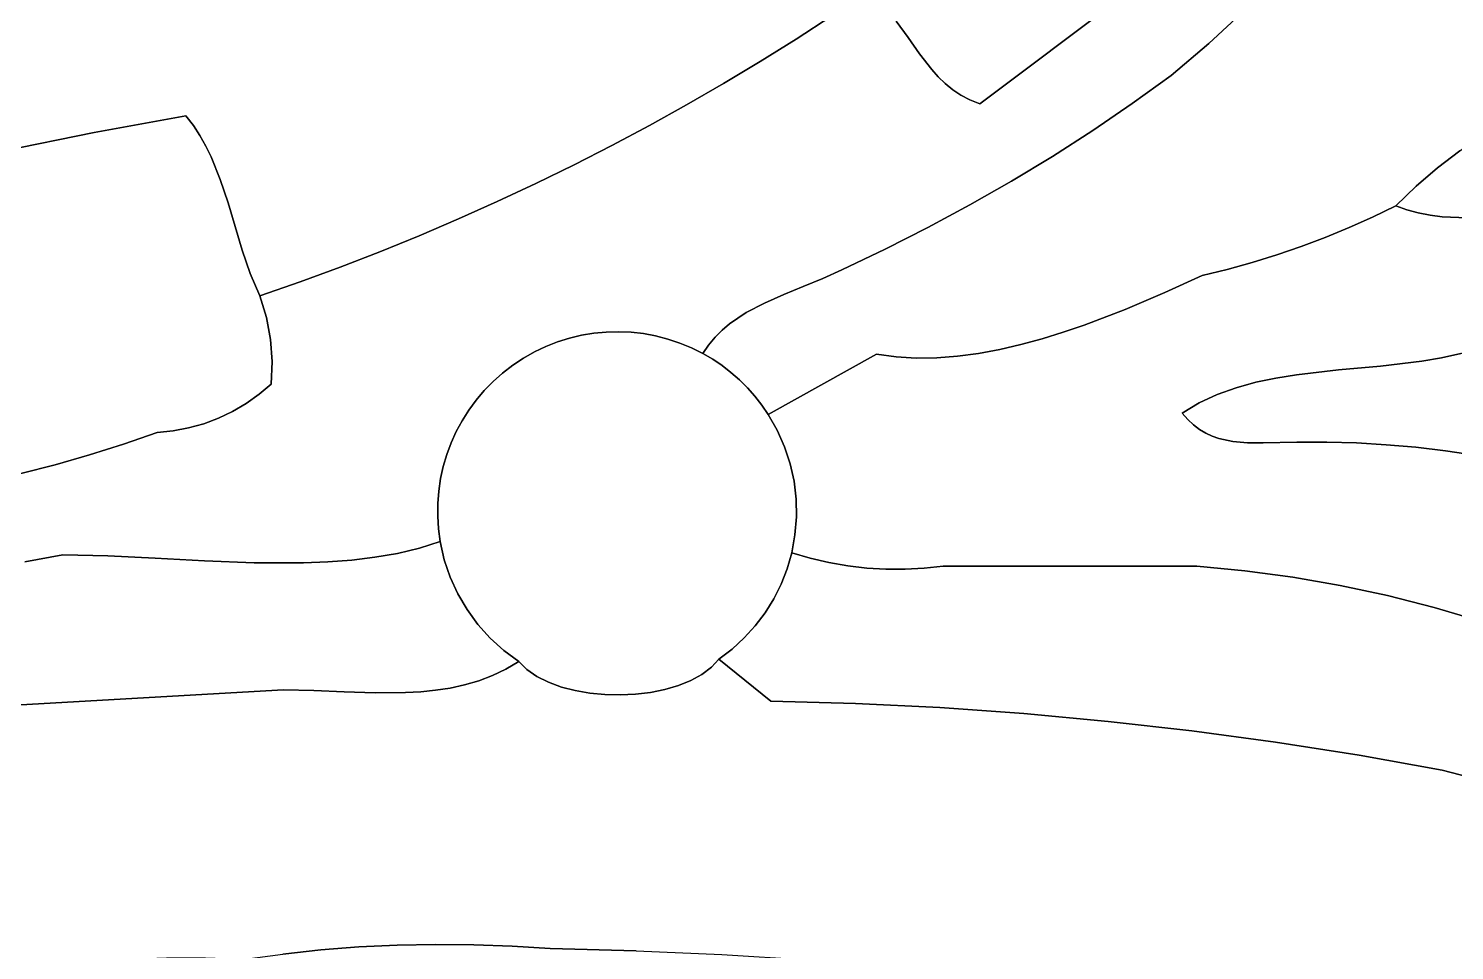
# Model space of a CAD drawing. Header units: inches. Extents: x 37.2 to 70.6, y 17.4 to 61.6.
# Drawn here: x 56.049 to 60.165, y 32.842 to 35.502 of the extents above; entities that cross this region are included whole.
import ezdxf

# ---------------------------------------------------------------- set-up
doc = ezdxf.new("R2010")
doc.units = ezdxf.units.IN
doc.layers.add('SURFACES_FOR_SKETCHUP', color=7, linetype='Continuous')

msp = doc.modelspace()

# ---------------------------------------------------------------- linework, layer by layer
at = {"layer": 'SURFACES_FOR_SKETCHUP'}
for points, invisible_edges in [([(56.589, 36.6461), (56.5031, 35.25), (56.7776, 36.7435)], 3), ([(57.5131, 35.0549), (56.7776, 36.7435), (56.5031, 35.25)], 11), ([(57.6234, 35.1089), (56.7776, 36.7435), (57.5131, 35.0549)], 3), ([(58.2428, 36.0552), (56.7776, 36.7435), (57.7327, 35.1648)], 11), ([(57.7327, 35.1648), (56.7776, 36.7435), (57.6234, 35.1089)], 3), ([(56.589, 36.6461), (56.1921, 36.4837), (56.5031, 35.25)], 11), ([(56.1677, 36.4669), (56.5031, 35.25), (56.1921, 36.4837)], 3), ([(56.0876, 36.4308), (56.0592, 36.4239), (56.2379, 35.2024)], 10), ([(56.0876, 36.4308), (56.5031, 35.25), (56.1153, 36.4404)], 3), ([(56.5031, 35.25), (56.0876, 36.4308), (56.2379, 35.2024)], 3), ([(56.1153, 36.4404), (56.5031, 35.25), (56.1421, 36.4524)], 3), ([(56.1421, 36.4524), (56.5031, 35.25), (56.1677, 36.4669)], 3), ([(55.9739, 35.1482), (56.2379, 35.2024), (56.0007, 36.4178)], 10), ([(56.0301, 36.4195), (56.0007, 36.4178), (56.2379, 35.2024)], 10), ([(56.0592, 36.4239), (56.0301, 36.4195), (56.2379, 35.2024)], 10), ([(58.5876, 35.4765), (59.5528, 36.2473), (58.553, 35.5234)], 3), ([(59.5528, 36.2473), (58.5876, 35.4765), (59.5895, 36.1957)], 3), ([(58.7947, 35.2853), (59.5895, 36.1957), (58.5876, 35.4765)], 11), ([(59.5895, 36.1957), (58.7947, 35.2853), (59.6262, 36.1439)], 3), ([(59.7038, 35.9677), (59.6262, 36.1439), (58.7947, 35.2853)], 3), ([(57.7327, 35.1648), (57.8411, 35.2225), (58.2428, 36.0552)], 10), ([(57.8411, 35.2225), (57.9485, 35.282), (58.2428, 36.0552)], 10), ([(57.9485, 35.282), (58.0549, 35.3434), (58.2428, 36.0552)], 10), ([(58.1603, 35.4066), (58.2428, 36.0552), (58.0549, 35.3434)], 3), ([(58.1603, 35.4066), (58.2647, 35.4717), (58.2428, 36.0552)], 10), ([(58.3679, 35.5385), (58.2428, 36.0552), (58.2647, 35.4717)], 3), ([(59.7038, 35.9677), (58.7947, 35.2853), (59.4558, 35.4594)], 10), ([(59.5608, 35.5561), (59.7038, 35.9677), (59.4558, 35.4594)], 3), ([(59.7599, 35.7595), (59.6622, 35.6562), (60.1807, 35.1492)], 10), ([(60.3207, 35.7629), (59.7599, 35.7595), (60.2482, 35.194)], 11), ([(60.1807, 35.1492), (60.2482, 35.194), (59.7599, 35.7595)], 10), ([(59.6622, 35.6562), (59.5608, 35.5561), (60.116, 35.1001)], 10), ([(60.116, 35.1001), (60.1807, 35.1492), (59.6622, 35.6562)], 10), ([(58.2647, 35.4717), (58.5876, 35.4765), (58.3679, 35.5385)], 3), ([(58.553, 35.5234), (58.3679, 35.5385), (58.5876, 35.4765)], 3), ([(59.5608, 35.5561), (59.4558, 35.4594), (59.8608, 34.9277)], 10), ([(59.8608, 34.9277), (59.9288, 34.9579), (59.5608, 35.5561)], 10), ([(59.9288, 34.9579), (60.0544, 35.0471), (59.5608, 35.5561)], 11), ([(60.0544, 35.0471), (60.116, 35.1001), (59.5608, 35.5561)], 10), ([(58.1603, 35.4066), (58.5212, 34.8652), (58.2647, 35.4717)], 3), ([(58.5876, 35.4765), (58.2647, 35.4717), (58.6211, 35.4293)], 3), ([(58.656, 35.3842), (58.2647, 35.4717), (58.5212, 34.8652)], 11), ([(58.6211, 35.4293), (58.2647, 35.4717), (58.656, 35.3842)], 3), ([(58.5876, 35.4765), (58.6211, 35.4293), (58.7947, 35.2853)], 10), ([(59.3473, 35.3662), (59.4558, 35.4594), (58.7947, 35.2853)], 10), ([(59.4558, 35.4594), (59.3473, 35.3662), (59.7222, 34.8733)], 10), ([(59.7919, 34.8995), (59.8608, 34.9277), (59.4558, 35.4594)], 10), ([(59.7222, 34.8733), (59.7919, 34.8995), (59.4558, 35.4594)], 10), ([(58.0549, 35.3434), (58.3962, 34.806), (58.1603, 35.4066)], 3), ([(58.5212, 34.8652), (58.1603, 35.4066), (58.3962, 34.806)], 3), ([(58.6211, 35.4293), (58.656, 35.3842), (58.7947, 35.2853)], 10), ([(58.6747, 35.3632), (58.656, 35.3842), (58.5212, 34.8652)], 10), ([(58.5212, 34.8652), (58.6446, 34.9276), (58.6747, 35.3632)], 10), ([(58.6948, 35.3436), (58.6747, 35.3632), (58.6446, 34.9276)], 10), ([(58.656, 35.3842), (58.6747, 35.3632), (58.7947, 35.2853)], 10), ([(58.6948, 35.3436), (58.7947, 35.2853), (58.6747, 35.3632)], 3), ([(59.2349, 35.2856), (59.3473, 35.3662), (58.7947, 35.2853)], 10), ([(59.3473, 35.3662), (59.2349, 35.2856), (59.5089, 34.8073)], 10), ([(59.6518, 34.8492), (59.7222, 34.8733), (59.3473, 35.3662)], 10), ([(59.5089, 34.8073), (59.5807, 34.8272), (59.3473, 35.3662)], 10), ([(59.5807, 34.8272), (59.6518, 34.8492), (59.3473, 35.3662)], 10), ([(57.9485, 35.282), (58.2853, 34.7577), (58.0549, 35.3434)], 3), ([(58.3417, 34.781), (58.0549, 35.3434), (58.2853, 34.7577)], 3), ([(58.3962, 34.806), (58.0549, 35.3434), (58.3417, 34.781)], 3), ([(58.7166, 35.3257), (58.6948, 35.3436), (58.6446, 34.9276)], 10), ([(58.6446, 34.9276), (58.7662, 34.9931), (58.7166, 35.3257)], 10), ([(58.6948, 35.3436), (58.7166, 35.3257), (58.7947, 35.2853)], 10), ([(58.7402, 35.3099), (58.7166, 35.3257), (58.7662, 34.9931)], 10), ([(58.7402, 35.3099), (58.7947, 35.2853), (58.7166, 35.3257)], 3), ([(57.8411, 35.2225), (58.1733, 34.7101), (57.9485, 35.282)], 3), ([(58.2853, 34.7577), (57.9485, 35.282), (58.2287, 34.7347)], 3), ([(58.2287, 34.7347), (57.9485, 35.282), (58.1733, 34.7101)], 3), ([(58.7662, 35.2963), (58.7402, 35.3099), (58.7662, 34.9931)], 10), ([(58.7402, 35.3099), (58.7662, 35.2963), (58.7947, 35.2853)], 8), ([(58.7947, 35.2853), (58.7662, 35.2963), (58.7662, 34.9931)], 10), ([(58.7662, 34.9931), (58.8862, 35.0616), (58.7947, 35.2853)], 10), ([(59.1206, 35.2079), (59.2349, 35.2856), (58.7947, 35.2853)], 10), ([(58.8862, 35.0616), (59.0043, 35.1333), (58.7947, 35.2853)], 10), ([(59.0043, 35.1333), (59.1206, 35.2079), (58.7947, 35.2853)], 10), ([(59.2349, 35.2856), (59.1206, 35.2079), (59.4366, 34.7896)], 10), ([(59.4366, 34.7896), (59.5089, 34.8073), (59.2349, 35.2856)], 10), ([(56.5031, 35.25), (56.2379, 35.2024), (56.5246, 35.2222)], 2), ([(56.5246, 35.2222), (57.4018, 35.0028), (56.5031, 35.25)], 3), ([(57.5131, 35.0549), (56.5031, 35.25), (57.4018, 35.0028)], 3), ([(56.2379, 35.2024), (55.9739, 35.1482), (56.3232, 34.3027)], 10), ([(56.5437, 35.1931), (56.5246, 35.2222), (56.2379, 35.2024)], 10), ([(56.576, 35.1316), (56.5607, 35.1628), (56.2379, 35.2024)], 10), ([(56.6658, 34.8626), (56.2379, 35.2024), (56.4205, 34.3364)], 11), ([(56.5607, 35.1628), (56.5437, 35.1931), (56.2379, 35.2024)], 10), ([(56.3232, 34.3027), (56.4205, 34.3364), (56.2379, 35.2024)], 10), ([(56.576, 35.1316), (56.2379, 35.2024), (56.6022, 35.0666)], 3), ([(56.6246, 34.9994), (56.2379, 35.2024), (56.6658, 34.8626)], 3), ([(56.6022, 35.0666), (56.2379, 35.2024), (56.6246, 34.9994)], 3), ([(56.5437, 35.1931), (57.2898, 34.9526), (56.5246, 35.2222)], 3), ([(57.4018, 35.0028), (56.5246, 35.2222), (57.2898, 34.9526)], 3), ([(57.7327, 35.1648), (58.0961, 34.6669), (57.8411, 35.2225)], 3), ([(58.1733, 34.7101), (57.8411, 35.2225), (58.1208, 34.6824)], 3), ([(58.1208, 34.6824), (57.8411, 35.2225), (58.0961, 34.6669)], 3), ([(59.1206, 35.2079), (59.0043, 35.1333), (59.3288, 34.7404)], 10), ([(59.3288, 34.7404), (59.4366, 34.7896), (59.1206, 35.2079)], 10), ([(56.5607, 35.1628), (57.2898, 34.9526), (56.5437, 35.1931)], 3), ([(57.2898, 34.9526), (56.5607, 35.1628), (57.1768, 34.9044)], 3), ([(56.576, 35.1316), (57.1768, 34.9044), (56.5607, 35.1628)], 3), ([(57.6234, 35.1089), (57.7879, 34.6259), (57.7327, 35.1648)], 3), ([(57.8236, 34.6218), (57.7327, 35.1648), (57.7879, 34.6259)], 3), ([(57.859, 34.6153), (57.7327, 35.1648), (57.8236, 34.6218)], 3), ([(58.0961, 34.6669), (57.7327, 35.1648), (57.859, 34.6153)], 11), ([(55.9739, 35.1482), (55.5278, 34.5129), (56.126, 34.2436)], 11), ([(56.126, 34.2436), (56.225, 34.2717), (55.9739, 35.1482)], 10), ([(56.225, 34.2717), (56.3232, 34.3027), (55.9739, 35.1482)], 10), ([(57.1768, 34.9044), (56.576, 35.1316), (57.063, 34.858)], 3), ([(56.6022, 35.0666), (57.063, 34.858), (56.576, 35.1316)], 3), ([(59.0043, 35.1333), (58.8862, 35.0616), (59.0961, 34.6464)], 10), ([(59.0961, 34.6464), (59.2147, 34.6918), (59.0043, 35.1333)], 10), ([(59.2147, 34.6918), (59.3288, 34.7404), (59.0043, 35.1333)], 10), ([(60.1807, 35.1492), (60.116, 35.1001), (60.2017, 34.9555)], 10), ([(57.5131, 35.0549), (57.6806, 34.623), (57.6234, 35.1089)], 3), ([(57.7521, 34.6274), (57.6234, 35.1089), (57.7163, 34.6265)], 3), ([(57.7163, 34.6265), (57.6234, 35.1089), (57.6806, 34.623)], 3), ([(57.7879, 34.6259), (57.6234, 35.1089), (57.7521, 34.6274)], 3), ([(60.116, 35.1001), (60.0544, 35.0471), (60.1295, 34.9589)], 10), ([(60.1295, 34.9589), (60.2017, 34.9555), (60.116, 35.1001)], 10), ([(56.6246, 34.9994), (57.063, 34.858), (56.6022, 35.0666)], 3), ([(57.5131, 35.0549), (57.4018, 35.0028), (57.6103, 34.6089)], 10), ([(57.6103, 34.6089), (57.6453, 34.6172), (57.5131, 35.0549)], 10), ([(57.6453, 34.6172), (57.6806, 34.623), (57.5131, 35.0549)], 10), ([(58.8862, 35.0616), (58.7662, 34.9931), (58.9748, 34.607)], 10), ([(59.0357, 34.6258), (58.8862, 35.0616), (58.9748, 34.607)], 3), ([(59.0357, 34.6258), (59.0961, 34.6464), (58.8862, 35.0616)], 10), ([(59.9288, 34.9579), (59.996, 34.9902), (60.0544, 35.0471)], 8), ([(59.996, 34.9902), (60.0275, 34.979), (60.0544, 35.0471)], 2), ([(60.0275, 34.979), (60.0604, 34.9701), (60.0544, 35.0471)], 10), ([(60.0945, 34.9635), (60.1295, 34.9589), (60.0544, 35.0471)], 10), ([(60.0604, 34.9701), (60.0945, 34.9635), (60.0544, 35.0471)], 10), ([(56.9484, 34.8135), (57.063, 34.858), (56.6246, 34.9994)], 10), ([(56.6246, 34.9994), (56.6658, 34.8626), (56.9484, 34.8135)], 10), ([(57.4018, 35.0028), (57.2898, 34.9526), (57.5422, 34.5849)], 10), ([(57.5422, 34.5849), (57.5759, 34.5981), (57.4018, 35.0028)], 10), ([(57.5759, 34.5981), (57.6103, 34.6089), (57.4018, 35.0028)], 10), ([(58.6446, 34.9276), (58.8524, 34.5762), (58.7662, 34.9931)], 3), ([(58.9748, 34.607), (58.7662, 34.9931), (58.9136, 34.5903)], 3), ([(58.9136, 34.5903), (58.7662, 34.9931), (58.8524, 34.5762)], 3), ([(60.0275, 34.979), (59.996, 34.9902), (59.9288, 34.9579)], 8), ([(57.2898, 34.9526), (57.1768, 34.9044), (57.4465, 34.5308)], 10), ([(57.5093, 34.5693), (57.5422, 34.5849), (57.2898, 34.9526)], 10), ([(57.4773, 34.5512), (57.2898, 34.9526), (57.4465, 34.5308)], 3), ([(57.4773, 34.5512), (57.5093, 34.5693), (57.2898, 34.9526)], 10), ([(59.8608, 34.9277), (59.9516, 34.5284), (59.9288, 34.9579)], 3), ([(60.0275, 34.979), (59.9288, 34.9579), (60.0604, 34.9701)], 3), ([(59.9288, 34.9579), (60.0705, 34.5426), (60.0604, 34.9701)], 11), ([(60.0705, 34.5426), (59.9288, 34.9579), (59.9516, 34.5284)], 3), ([(60.0945, 34.9635), (60.0604, 34.9701), (60.0705, 34.5426)], 10), ([(60.128, 34.5523), (60.0945, 34.9635), (60.0705, 34.5426)], 3), ([(60.0945, 34.9635), (60.128, 34.5523), (60.1295, 34.9589)], 3), ([(60.1837, 34.5648), (60.1295, 34.9589), (60.128, 34.5523)], 3), ([(60.1295, 34.9589), (60.2373, 34.5807), (60.2017, 34.9555)], 3), ([(60.2373, 34.5807), (60.1295, 34.9589), (60.1837, 34.5648)], 3), ([(58.5212, 34.8652), (58.6706, 34.552), (58.6446, 34.9276)], 3), ([(58.7913, 34.5648), (58.6446, 34.9276), (58.7306, 34.5567)], 3), ([(58.7306, 34.5567), (58.6446, 34.9276), (58.6706, 34.552)], 3), ([(58.8524, 34.5762), (58.6446, 34.9276), (58.7913, 34.5648)], 3), ([(59.7919, 34.8995), (59.9516, 34.5284), (59.8608, 34.9277)], 3), ([(57.063, 34.858), (57.3897, 34.4838), (57.1768, 34.9044)], 3), ([(57.4465, 34.5308), (57.1768, 34.9044), (57.4171, 34.5082)], 3), ([(57.4171, 34.5082), (57.1768, 34.9044), (57.3897, 34.4838)], 3), ([(58.5212, 34.8652), (58.3962, 34.806), (58.4963, 34.5624)], 10), ([(58.4963, 34.5624), (58.5532, 34.5546), (58.5212, 34.8652)], 10), ([(58.6114, 34.5512), (58.5212, 34.8652), (58.5532, 34.5546)], 3), ([(58.6706, 34.552), (58.5212, 34.8652), (58.6114, 34.5512)], 3), ([(59.6518, 34.8492), (59.7089, 34.5032), (59.7222, 34.8733)], 3), ([(59.83, 34.5171), (59.7222, 34.8733), (59.7089, 34.5032)], 3), ([(59.7222, 34.8733), (59.83, 34.5171), (59.7919, 34.8995)], 3), ([(59.9516, 34.5284), (59.7919, 34.8995), (59.83, 34.5171)], 3), ([(56.6658, 34.8626), (56.4205, 34.3364), (56.689, 34.7954)], 3), ([(56.833, 34.771), (56.9484, 34.8135), (56.6658, 34.8626)], 10), ([(56.689, 34.7954), (56.833, 34.771), (56.6658, 34.8626)], 3), ([(56.9484, 34.8135), (57.3196, 34.401), (57.063, 34.858)], 3), ([(57.3897, 34.4838), (57.063, 34.858), (57.3643, 34.4577)], 3), ([(57.3409, 34.4301), (57.063, 34.858), (57.3196, 34.401)], 3), ([(57.3643, 34.4577), (57.063, 34.858), (57.3409, 34.4301)], 3), ([(59.5089, 34.8073), (59.6495, 34.4936), (59.5807, 34.8272)], 3), ([(59.5807, 34.8272), (59.7089, 34.5032), (59.6518, 34.8492)], 3), ([(59.7089, 34.5032), (59.5807, 34.8272), (59.6495, 34.4936)], 3), ([(56.4661, 34.3411), (56.689, 34.7954), (56.4205, 34.3364)], 3), ([(56.689, 34.7954), (56.4661, 34.3411), (56.7168, 34.7305)], 3), ([(56.689, 34.7954), (56.7168, 34.7305), (56.833, 34.771)], 8), ([(56.833, 34.771), (56.7471, 34.6053), (56.9484, 34.8135)], 3), ([(56.7517, 34.541), (56.9484, 34.8135), (56.7471, 34.6053)], 3), ([(56.7517, 34.541), (57.3004, 34.3706), (56.9484, 34.8135)], 11), ([(57.3196, 34.401), (56.9484, 34.8135), (57.3004, 34.3706)], 3), ([(58.3962, 34.806), (58.3417, 34.781), (58.4963, 34.5624)], 10), ([(59.3288, 34.7404), (59.5349, 34.4659), (59.4366, 34.7896)], 3), ([(59.5089, 34.8073), (59.4366, 34.7896), (59.5349, 34.4659)], 10), ([(59.6495, 34.4936), (59.5089, 34.8073), (59.5913, 34.4814)], 3), ([(59.5913, 34.4814), (59.5089, 34.8073), (59.5349, 34.4659)], 3), ([(56.833, 34.771), (56.7168, 34.7305), (56.7354, 34.6686)], 8), ([(56.833, 34.771), (56.7354, 34.6686), (56.7471, 34.6053)], 9), ([(58.2853, 34.7577), (58.2287, 34.7347), (58.4963, 34.5624)], 10), ([(58.3417, 34.781), (58.2853, 34.7577), (58.4963, 34.5624)], 10), ([(56.5109, 34.3496), (56.7168, 34.7305), (56.4661, 34.3411)], 3), ([(56.5546, 34.3619), (56.7168, 34.7305), (56.5109, 34.3496)], 3), ([(56.7168, 34.7305), (56.5546, 34.3619), (56.7354, 34.6686)], 3), ([(58.1733, 34.7101), (58.1208, 34.6824), (58.1239, 34.4656)], 10), ([(58.1239, 34.4656), (58.1454, 34.4414), (58.1733, 34.7101)], 10), ([(58.2287, 34.7347), (58.1733, 34.7101), (58.1454, 34.4414)], 10), ([(58.1454, 34.4414), (58.4963, 34.5624), (58.2287, 34.7347)], 11), ([(59.3288, 34.7404), (59.2147, 34.6918), (59.4284, 34.4223)], 10), ([(59.3288, 34.7404), (59.4284, 34.4223), (59.4804, 34.4464)], 9), ([(59.3288, 34.7404), (59.4804, 34.4464), (59.5349, 34.4659)], 9), ([(56.5971, 34.3778), (56.7354, 34.6686), (56.5546, 34.3619)], 3), ([(56.7471, 34.6053), (56.7354, 34.6686), (56.5971, 34.3778)], 10), ([(58.0961, 34.6669), (57.859, 34.6153), (58.0727, 34.65)], 3), ([(58.0961, 34.6669), (58.0727, 34.65), (58.0764, 34.5098)], 10), ([(58.0764, 34.5098), (58.1008, 34.4884), (58.0961, 34.6669)], 10), ([(58.1208, 34.6824), (58.0961, 34.6669), (58.1008, 34.4884)], 10), ([(58.1008, 34.4884), (58.1239, 34.4656), (58.1208, 34.6824)], 10), ([(59.3791, 34.3928), (59.2147, 34.6918), (59.0961, 34.6464)], 9), ([(59.3791, 34.3928), (59.4284, 34.4223), (59.2147, 34.6918)], 10), ([(57.4465, 34.5308), (57.2687, 34.3064), (57.7163, 34.6265)], 11), ([(57.7163, 34.6265), (57.2687, 34.3064), (58.1839, 34.3889)], 11), ([(57.7163, 34.6265), (57.6806, 34.623), (57.4465, 34.5308)], 10), ([(57.4773, 34.5512), (57.4465, 34.5308), (57.6806, 34.623)], 10), ([(57.6806, 34.623), (57.6453, 34.6172), (57.4773, 34.5512)], 10), ([(57.7521, 34.6274), (57.7163, 34.6265), (57.9957, 34.5642)], 10), ([(57.9957, 34.5642), (57.7163, 34.6265), (58.1008, 34.4884)], 11), ([(58.1008, 34.4884), (57.7163, 34.6265), (58.1839, 34.3889)], 11), ([(57.9957, 34.5642), (57.9625, 34.5808), (57.7521, 34.6274)], 10), ([(57.7879, 34.6259), (57.7521, 34.6274), (57.9625, 34.5808)], 10), ([(57.7879, 34.6259), (57.9625, 34.5808), (57.8236, 34.6218)], 3), ([(57.859, 34.6153), (57.8236, 34.6218), (57.9286, 34.5948)], 10), ([(57.9625, 34.5808), (57.9286, 34.5948), (57.8236, 34.6218)], 10), ([(57.8941, 34.6063), (58.0727, 34.65), (57.859, 34.6153)], 3), ([(58.0727, 34.65), (57.8941, 34.6063), (58.0507, 34.6315)], 3), ([(57.9286, 34.5948), (58.0507, 34.6315), (57.8941, 34.6063)], 3), ([(58.0507, 34.6315), (57.9286, 34.5948), (58.0304, 34.6112)], 3), ([(58.0507, 34.6315), (58.0304, 34.6112), (58.0507, 34.5296)], 10), ([(58.0727, 34.65), (58.0507, 34.6315), (58.0764, 34.5098)], 10), ([(58.0507, 34.5296), (58.0764, 34.5098), (58.0507, 34.6315)], 10), ([(59.3791, 34.3928), (59.0357, 34.6258), (58.9748, 34.607)], 9), ([(59.3791, 34.3928), (59.0961, 34.6464), (59.0357, 34.6258)], 9), ([(56.5971, 34.3778), (56.638, 34.3974), (56.7471, 34.6053)], 10), ([(56.6771, 34.4204), (56.7471, 34.6053), (56.638, 34.3974)], 3), ([(56.7471, 34.6053), (56.6771, 34.4204), (56.7517, 34.541)], 3), ([(57.6103, 34.6089), (57.4773, 34.5512), (57.6453, 34.6172)], 3), ([(57.4773, 34.5512), (57.6103, 34.6089), (57.5093, 34.5693)], 3), ([(57.6103, 34.6089), (57.5759, 34.5981), (57.5093, 34.5693)], 10), ([(57.5422, 34.5849), (57.5093, 34.5693), (57.5759, 34.5981)], 2), ([(57.8941, 34.6063), (57.859, 34.6153), (57.9286, 34.5948)], 2), ([(57.9625, 34.5808), (58.0304, 34.6112), (57.9286, 34.5948)], 3), ([(57.9625, 34.5808), (58.012, 34.5888), (58.0304, 34.6112)], 9), ([(57.9625, 34.5808), (57.9957, 34.5642), (58.012, 34.5888)], 8), ([(58.012, 34.5888), (57.9957, 34.5642), (58.0238, 34.5477)], 8), ([(58.012, 34.5888), (58.0238, 34.5477), (58.0304, 34.6112)], 3), ([(58.0238, 34.5477), (58.0507, 34.5296), (58.0304, 34.6112)], 10), ([(58.9136, 34.5903), (58.6894, 33.9513), (59.3791, 34.3928)], 11), ([(58.8524, 34.5762), (58.6894, 33.9513), (58.9136, 34.5903)], 3), ([(59.3791, 34.3928), (58.9748, 34.607), (58.9136, 34.5903)], 9), ([(56.6771, 34.4204), (56.7143, 34.4468), (56.7517, 34.541)], 10), ([(56.7493, 34.4764), (56.7517, 34.541), (56.7143, 34.4468)], 2), ([(56.7493, 34.4764), (57.3004, 34.3706), (56.7517, 34.541)], 3), ([(58.0238, 34.5477), (57.9957, 34.5642), (58.0764, 34.5098)], 10), ([(58.1008, 34.4884), (58.0764, 34.5098), (57.9957, 34.5642)], 10), ([(58.0764, 34.5098), (58.0507, 34.5296), (58.0238, 34.5477)], 8), ([(58.1454, 34.4414), (58.1655, 34.4158), (58.4963, 34.5624)], 10), ([(58.1655, 34.4158), (58.1839, 34.3889), (58.4963, 34.5624)], 8), ([(58.4963, 34.5624), (58.1839, 34.3889), (58.2099, 34.3433)], 8), ([(58.4963, 34.5624), (58.2099, 34.3433), (58.2311, 34.2957)], 9), ([(58.4963, 34.5624), (58.2311, 34.2957), (58.2473, 34.2465)], 9), ([(58.4963, 34.5624), (58.2473, 34.2465), (58.5532, 34.5546)], 3), ([(58.2585, 34.196), (58.5532, 34.5546), (58.2473, 34.2465)], 3), ([(58.2585, 34.196), (58.5789, 33.9421), (58.5532, 34.5546)], 11), ([(58.5532, 34.5546), (58.5789, 33.9421), (58.6114, 34.5512)], 3), ([(58.6342, 33.9451), (58.6114, 34.5512), (58.5789, 33.9421)], 3), ([(58.6114, 34.5512), (58.6894, 33.9513), (58.6706, 34.552)], 3), ([(58.6894, 33.9513), (58.6114, 34.5512), (58.6342, 33.9451)], 3), ([(58.6706, 34.552), (58.6894, 33.9513), (58.7306, 34.5567)], 3), ([(58.7913, 34.5648), (58.6894, 33.9513), (58.8524, 34.5762)], 3), ([(58.7306, 34.5567), (58.6894, 33.9513), (58.7913, 34.5648)], 3), ([(60.0705, 34.5426), (59.9516, 34.5284), (60.0537, 34.2938)], 10), ([(60.0705, 34.5426), (60.0537, 34.2938), (60.139, 34.2836)], 9), ([(60.0705, 34.5426), (60.139, 34.2836), (60.128, 34.5523)], 3), ([(60.128, 34.5523), (60.139, 34.2836), (60.1837, 34.5648)], 3), ([(60.224, 34.2709), (60.1837, 34.5648), (60.139, 34.2836)], 3), ([(56.0262, 34.2183), (56.126, 34.2436), (55.5278, 34.5129)], 10), ([(57.2834, 34.3391), (57.2687, 34.3064), (57.4465, 34.5308)], 10), ([(57.4465, 34.5308), (57.4171, 34.5082), (57.2834, 34.3391)], 10), ([(57.2834, 34.3391), (57.4171, 34.5082), (57.3004, 34.3706)], 3), ([(57.3004, 34.3706), (57.4171, 34.5082), (57.3196, 34.401)], 3), ([(57.3897, 34.4838), (57.3196, 34.401), (57.4171, 34.5082)], 3), ([(59.7089, 34.5032), (59.6495, 34.4936), (59.7103, 34.3084)], 10), ([(59.83, 34.5171), (59.7089, 34.5032), (59.7963, 34.3087)], 10), ([(59.7103, 34.3084), (59.7963, 34.3087), (59.7089, 34.5032)], 10), ([(59.7963, 34.3087), (59.8823, 34.3063), (59.83, 34.5171)], 10), ([(59.9516, 34.5284), (59.83, 34.5171), (59.8823, 34.3063)], 10), ([(59.8823, 34.3063), (59.9681, 34.3014), (59.9516, 34.5284)], 10), ([(59.9681, 34.3014), (60.0537, 34.2938), (59.9516, 34.5284)], 10), ([(56.7143, 34.4468), (56.9128, 33.9631), (56.7493, 34.4764)], 3), ([(56.9128, 33.9631), (56.9816, 33.9683), (56.7493, 34.4764)], 10), ([(57.2383, 34.2034), (56.7493, 34.4764), (56.9816, 33.9683)], 11), ([(57.2461, 34.2385), (56.7493, 34.4764), (57.2383, 34.2034)], 3), ([(57.2562, 34.2729), (56.7493, 34.4764), (57.2461, 34.2385)], 3), ([(57.2687, 34.3064), (56.7493, 34.4764), (57.2562, 34.2729)], 3), ([(57.2834, 34.3391), (56.7493, 34.4764), (57.2687, 34.3064)], 3), ([(57.3004, 34.3706), (56.7493, 34.4764), (57.2834, 34.3391)], 3), ([(57.3409, 34.4301), (57.3196, 34.401), (57.3897, 34.4838)], 10), ([(57.3897, 34.4838), (57.3643, 34.4577), (57.3409, 34.4301)], 8), ([(58.1239, 34.4656), (58.1008, 34.4884), (58.1839, 34.3889)], 10), ([(58.1655, 34.4158), (58.1454, 34.4414), (58.1239, 34.4656)], 8), ([(58.1655, 34.4158), (58.1239, 34.4656), (58.1839, 34.3889)], 3), ([(59.5349, 34.4659), (59.4804, 34.4464), (59.5248, 34.3109)], 10), ([(59.5676, 34.3072), (59.5349, 34.4659), (59.5248, 34.3109)], 3), ([(59.5349, 34.4659), (59.5676, 34.3072), (59.5913, 34.4814)], 3), ([(59.6128, 34.3067), (59.5913, 34.4814), (59.5676, 34.3072)], 3), ([(59.6495, 34.4936), (59.5913, 34.4814), (59.6128, 34.3067)], 10), ([(59.6128, 34.3067), (59.7103, 34.3084), (59.6495, 34.4936)], 10), ([(56.638, 34.3974), (56.8427, 33.9603), (56.6771, 34.4204)], 3), ([(56.6771, 34.4204), (56.8427, 33.9603), (56.7143, 34.4468)], 3), ([(56.9128, 33.9631), (56.7143, 34.4468), (56.8427, 33.9603)], 3), ([(59.3791, 34.3928), (59.3951, 34.3744), (59.4284, 34.4223)], 2), ([(59.3951, 34.3744), (59.4117, 34.3588), (59.4284, 34.4223)], 10), ([(59.4117, 34.3588), (59.4289, 34.3457), (59.4284, 34.4223)], 10), ([(59.4804, 34.4464), (59.4284, 34.4223), (59.4468, 34.3349)], 10), ([(59.4289, 34.3457), (59.4468, 34.3349), (59.4284, 34.4223)], 10), ([(59.4468, 34.3349), (59.4654, 34.3263), (59.4804, 34.4464)], 10), ([(59.4654, 34.3263), (59.4845, 34.3195), (59.4804, 34.4464)], 10), ([(59.4845, 34.3195), (59.5248, 34.3109), (59.4804, 34.4464)], 10), ([(56.5546, 34.3619), (56.7001, 33.9606), (56.5971, 34.3778)], 3), ([(56.5971, 34.3778), (56.7001, 33.9606), (56.638, 34.3974)], 3), ([(56.8427, 33.9603), (56.638, 34.3974), (56.7001, 33.9606)], 3), ([(57.2687, 34.3064), (57.3145, 33.8255), (58.1839, 34.3889)], 11), ([(58.1839, 34.3889), (57.3145, 33.8255), (58.1751, 33.8166)], 11), ([(58.2585, 34.196), (58.1839, 34.3889), (58.1751, 33.8166)], 11), ([(58.2099, 34.3433), (58.1839, 34.3889), (58.2473, 34.2465)], 10), ([(58.2585, 34.196), (58.2473, 34.2465), (58.1839, 34.3889)], 10), ([(59.4212, 33.9512), (59.3791, 34.3928), (58.6894, 33.9513)], 3), ([(59.3951, 34.3744), (59.3791, 34.3928), (59.4212, 33.9512)], 10), ([(59.3951, 34.3744), (59.4212, 33.9512), (59.4117, 34.3588)], 3), ([(56.3232, 34.3027), (56.4148, 33.9739), (56.4205, 34.3364)], 3), ([(56.5565, 33.9661), (56.4661, 34.3411), (56.4148, 33.9739)], 3), ([(56.4205, 34.3364), (56.4148, 33.9739), (56.4661, 34.3411)], 3), ([(56.5109, 34.3496), (56.4661, 34.3411), (56.5565, 33.9661)], 10), ([(56.5109, 34.3496), (56.5565, 33.9661), (56.5546, 34.3619)], 3), ([(56.5565, 33.9661), (56.7001, 33.9606), (56.5546, 34.3619)], 10), ([(58.2473, 34.2465), (58.2311, 34.2957), (58.2099, 34.3433)], 8), ([(59.4117, 34.3588), (59.4212, 33.9512), (59.4289, 34.3457)], 3), ([(59.4289, 34.3457), (59.4212, 33.9512), (59.4468, 34.3349)], 3), ([(59.4468, 34.3349), (59.4212, 33.9512), (59.4654, 34.3263)], 3), ([(56.225, 34.2717), (56.2776, 33.9807), (56.3232, 34.3027)], 3), ([(56.4148, 33.9739), (56.3232, 34.3027), (56.2776, 33.9807)], 3), ([(57.2687, 34.3064), (57.2562, 34.2729), (57.2372, 34.0219)], 10), ([(57.2372, 34.0219), (57.3145, 33.8255), (57.2687, 34.3064)], 11), ([(59.4654, 34.3263), (59.4212, 33.9512), (59.4845, 34.3195)], 3), ([(59.4845, 34.3195), (59.4212, 33.9512), (59.5248, 34.3109)], 3), ([(59.56, 33.9377), (59.5248, 34.3109), (59.4212, 33.9512)], 3), ([(59.5248, 34.3109), (59.56, 33.9377), (59.5676, 34.3072)], 3), ([(59.5676, 34.3072), (59.56, 33.9377), (59.6128, 34.3067)], 3), ([(59.698, 33.9191), (59.6128, 34.3067), (59.56, 33.9377)], 3), ([(59.6128, 34.3067), (59.698, 33.9191), (59.7103, 34.3084)], 3), ([(59.7103, 34.3084), (59.698, 33.9191), (59.7963, 34.3087)], 3), ([(59.8352, 33.8952), (59.7963, 34.3087), (59.698, 33.9191)], 3), ([(59.7963, 34.3087), (59.8352, 33.8952), (59.8823, 34.3063)], 3), ([(59.8823, 34.3063), (59.8352, 33.8952), (59.9681, 34.3014)], 3), ([(59.9712, 33.8661), (59.9681, 34.3014), (59.8352, 33.8952)], 3), ([(59.9681, 34.3014), (59.9712, 33.8661), (60.0537, 34.2938)], 3), ([(60.0537, 34.2938), (59.9712, 33.8661), (60.139, 34.2836)], 3), ([(56.126, 34.2436), (56.1477, 33.9836), (56.225, 34.2717)], 3), ([(56.2776, 33.9807), (56.225, 34.2717), (56.1477, 33.9836)], 3), ([(57.2562, 34.2729), (57.2461, 34.2385), (57.2322, 34.0586)], 10), ([(57.2322, 34.0586), (57.2372, 34.0219), (57.2562, 34.2729)], 10), ([(60.1061, 33.832), (60.139, 34.2836), (59.9712, 33.8661)], 3), ([(60.139, 34.2836), (60.1061, 33.832), (60.224, 34.2709)], 3), ([(60.224, 34.2709), (60.1061, 33.832), (60.3086, 34.2555)], 3), ([(60.2397, 33.7927), (60.3086, 34.2555), (60.1061, 33.832)], 3), ([(56.0262, 34.2183), (56.1477, 33.9836), (56.126, 34.2436)], 3), ([(56.1477, 33.9836), (56.0262, 34.2183), (56.0383, 33.9631)], 3), ([(57.2461, 34.2385), (57.2383, 34.2034), (57.2322, 34.0586)], 10), ([(57.233, 34.1678), (57.2383, 34.2034), (56.9816, 33.9683)], 10), ([(56.9816, 33.9683), (57.0488, 33.9765), (57.233, 34.1678)], 10), ([(57.2302, 34.1317), (57.233, 34.1678), (57.0488, 33.9765)], 10), ([(57.233, 34.1678), (57.2299, 34.0952), (57.2383, 34.2034)], 3), ([(57.2322, 34.0586), (57.2383, 34.2034), (57.2299, 34.0952)], 3), ([(57.233, 34.1678), (57.2302, 34.1317), (57.2299, 34.0952)], 8), ([(58.2517, 33.9893), (58.2585, 34.196), (58.1751, 33.8166)], 11), ([(58.2646, 34.1447), (58.2585, 34.196), (58.2517, 33.9893)], 10), ([(58.2646, 34.1447), (58.5235, 33.9422), (58.2585, 34.196)], 3), ([(58.5789, 33.9421), (58.2585, 34.196), (58.5235, 33.9422)], 3), ([(57.0488, 33.9765), (57.114, 33.9879), (57.2302, 34.1317)], 10), ([(57.2302, 34.1317), (57.114, 33.9879), (57.2299, 34.0952)], 3), ([(58.2612, 34.0409), (58.2646, 34.1447), (58.2517, 33.9893)], 3), ([(58.2612, 34.0409), (58.2655, 34.0929), (58.2646, 34.1447)], 8), ([(58.5235, 33.9422), (58.2646, 34.1447), (58.4684, 33.9455)], 3), ([(58.4684, 33.9455), (58.2646, 34.1447), (58.4135, 33.9518)], 3), ([(58.2655, 34.0929), (58.4135, 33.9518), (58.2646, 34.1447)], 3), ([(57.1769, 34.0029), (57.2299, 34.0952), (57.114, 33.9879)], 3), ([(57.1769, 34.0029), (57.2322, 34.0586), (57.2299, 34.0952)], 9), ([(58.2655, 34.0929), (58.2612, 34.0409), (58.3589, 33.9612)], 10), ([(58.4135, 33.9518), (58.2655, 34.0929), (58.3589, 33.9612)], 3), ([(57.1769, 34.0029), (57.2372, 34.0219), (57.2322, 34.0586)], 8), ([(57.114, 33.9879), (57.2659, 33.9192), (57.1769, 34.0029)], 3), ([(57.249, 33.9696), (57.2372, 34.0219), (57.1769, 34.0029)], 8), ([(57.249, 33.9696), (57.1769, 34.0029), (57.2659, 33.9192)], 3), ([(57.2372, 34.0219), (57.249, 33.9696), (57.2878, 33.8711)], 10), ([(57.3145, 33.8255), (57.2372, 34.0219), (57.2878, 33.8711)], 3), ([(58.2517, 33.9893), (58.305, 33.9738), (58.2612, 34.0409)], 2), ([(58.305, 33.9738), (58.3589, 33.9612), (58.2612, 34.0409)], 10), ([(56.0383, 33.9631), (55.63, 33.5278), (56.2776, 33.9807)], 11), ([(55.63, 33.5278), (56.7852, 33.5941), (56.2776, 33.9807)], 10), ([(56.2776, 33.9807), (56.1477, 33.9836), (56.0383, 33.9631)], 8), ([(56.4148, 33.9739), (56.2776, 33.9807), (56.7852, 33.5941)], 10), ([(56.5565, 33.9661), (56.4148, 33.9739), (56.7852, 33.5941)], 10), ([(56.7001, 33.9606), (56.5565, 33.9661), (56.7852, 33.5941)], 10), ([(56.8427, 33.9603), (56.7001, 33.9606), (56.7852, 33.5941)], 10), ([(56.7852, 33.5941), (56.872, 33.5923), (56.8427, 33.9603)], 10), ([(56.9128, 33.9631), (56.8427, 33.9603), (56.872, 33.5923)], 10), ([(56.872, 33.5923), (56.9603, 33.5886), (56.9128, 33.9631)], 10), ([(56.9816, 33.9683), (56.9128, 33.9631), (56.9603, 33.5886)], 10), ([(56.9603, 33.5886), (57.049, 33.5857), (56.9816, 33.9683)], 10), ([(56.9816, 33.9683), (57.049, 33.5857), (57.0488, 33.9765)], 3), ([(57.0488, 33.9765), (57.2878, 33.8711), (57.114, 33.9879)], 3), ([(57.049, 33.5857), (57.1372, 33.5863), (57.0488, 33.9765)], 10), ([(57.2878, 33.8711), (57.0488, 33.9765), (57.1372, 33.5863)], 11), ([(57.2659, 33.9192), (57.114, 33.9879), (57.2878, 33.8711)], 3), ([(57.2659, 33.9192), (57.2878, 33.8711), (57.249, 33.9696)], 2), ([(58.1751, 33.8166), (58.2, 33.8568), (58.2517, 33.9893)], 10), ([(58.2384, 33.9434), (58.2517, 33.9893), (58.2, 33.8568)], 10), ([(58.2, 33.8568), (58.3589, 33.9612), (58.2212, 33.8991)], 3), ([(58.3589, 33.9612), (58.2, 33.8568), (58.4135, 33.9518)], 3), ([(58.305, 33.9738), (58.2384, 33.9434), (58.2212, 33.8991)], 9), ([(58.305, 33.9738), (58.2212, 33.8991), (58.3589, 33.9612)], 3), ([(58.305, 33.9738), (58.2517, 33.9893), (58.2384, 33.9434)], 8), ([(58.4135, 33.9518), (58.2, 33.8568), (58.4356, 33.5547)], 11), ([(58.2, 33.8568), (58.2212, 33.8991), (58.2384, 33.9434)], 8), ([(58.4684, 33.9455), (58.4135, 33.9518), (58.4356, 33.5547)], 10), ([(58.4684, 33.9455), (58.4356, 33.5547), (58.5235, 33.9422)], 3), ([(58.5235, 33.9422), (58.4356, 33.5547), (58.5789, 33.9421)], 3), ([(58.6791, 33.5427), (58.5789, 33.9421), (58.4356, 33.5547)], 3), ([(58.5789, 33.9421), (58.6791, 33.5427), (58.6342, 33.9451)], 3), ([(58.6342, 33.9451), (58.6791, 33.5427), (58.6894, 33.9513)], 3), ([(58.9223, 33.5255), (58.6894, 33.9513), (58.6791, 33.5427)], 3), ([(58.6894, 33.9513), (58.9223, 33.5255), (59.4212, 33.9512)], 3), ([(59.165, 33.5031), (59.4212, 33.9512), (58.9223, 33.5255)], 3), ([(59.4072, 33.4756), (59.4212, 33.9512), (59.165, 33.5031)], 3), ([(59.4212, 33.9512), (59.4072, 33.4756), (59.56, 33.9377)], 3), ([(59.6488, 33.443), (59.56, 33.9377), (59.4072, 33.4756)], 3), ([(59.56, 33.9377), (59.6488, 33.443), (59.698, 33.9191)], 3), ([(59.698, 33.9191), (59.6488, 33.443), (59.8352, 33.8952)], 3), ([(59.8897, 33.4053), (59.8352, 33.8952), (59.6488, 33.443)], 3), ([(59.8352, 33.8952), (59.8897, 33.4053), (59.9712, 33.8661)], 3), ([(57.1372, 33.5863), (57.1808, 33.5887), (57.2878, 33.8711)], 10), ([(57.3145, 33.8255), (57.2878, 33.8711), (57.1808, 33.5887)], 10), ([(58.1751, 33.8166), (58.4356, 33.5547), (58.2, 33.8568)], 3), ([(59.9712, 33.8661), (59.8897, 33.4053), (60.1061, 33.832)], 3), ([(57.1808, 33.5887), (57.2238, 33.593), (57.3145, 33.8255)], 10), ([(57.3456, 33.7829), (57.3145, 33.8255), (57.2238, 33.593)], 10), ([(57.3145, 33.8255), (57.3456, 33.7829), (57.4637, 33.6763)], 10), ([(57.4637, 33.6763), (58.0417, 33.6829), (57.3145, 33.8255)], 11), ([(58.0417, 33.6829), (58.1751, 33.8166), (57.3145, 33.8255)], 11), ([(58.1466, 33.7789), (58.1751, 33.8166), (58.0417, 33.6829)], 10), ([(58.1466, 33.7789), (58.1918, 33.5617), (58.1751, 33.8166)], 3), ([(58.4356, 33.5547), (58.1751, 33.8166), (58.1918, 33.5617)], 3), ([(60.1298, 33.3624), (60.1061, 33.832), (59.8897, 33.4053)], 3), ([(60.1061, 33.832), (60.1298, 33.3624), (60.2397, 33.7927)], 3), ([(57.2238, 33.593), (57.2661, 33.5994), (57.3456, 33.7829)], 10), ([(57.2661, 33.5994), (57.3077, 33.6084), (57.3456, 33.7829)], 10), ([(57.381, 33.7436), (57.3456, 33.7829), (57.3077, 33.6084)], 10), ([(57.381, 33.7436), (57.4204, 33.7079), (57.3456, 33.7829)], 2), ([(57.4637, 33.6763), (57.3456, 33.7829), (57.4204, 33.7079)], 3), ([(58.0417, 33.6829), (58.0798, 33.7118), (58.1466, 33.7789)], 10), ([(58.0798, 33.7118), (58.1148, 33.7439), (58.1466, 33.7789)], 8), ([(58.1148, 33.7439), (58.1918, 33.5617), (58.1466, 33.7789)], 3), ([(60.2397, 33.7927), (60.1298, 33.3624), (60.3717, 33.7484)], 3), ([(57.3077, 33.6084), (57.3484, 33.6203), (57.381, 33.7436)], 10), ([(57.3484, 33.6203), (57.388, 33.6353), (57.381, 33.7436)], 10), ([(57.4204, 33.7079), (57.381, 33.7436), (57.388, 33.6353)], 10), ([(58.0798, 33.7118), (58.1918, 33.5617), (58.1148, 33.7439)], 3), ([(60.2906, 33.3204), (60.3717, 33.7484), (60.1298, 33.3624)], 3), ([(57.4265, 33.6539), (57.4204, 33.7079), (57.388, 33.6353)], 3), ([(57.4265, 33.6539), (57.4637, 33.6763), (57.4204, 33.7079)], 8), ([(57.4875, 33.6529), (57.4637, 33.6763), (57.4265, 33.6539)], 8), ([(57.757, 33.5795), (58.0417, 33.6829), (57.4637, 33.6763)], 11), ([(57.6692, 33.5846), (57.4637, 33.6763), (57.6271, 33.5918)], 3), ([(57.587, 33.6023), (57.6271, 33.5918), (57.4637, 33.6763)], 10), ([(57.5165, 33.6328), (57.5499, 33.6159), (57.4637, 33.6763)], 10), ([(57.4637, 33.6763), (57.4875, 33.6529), (57.5165, 33.6328)], 8), ([(57.7128, 33.5805), (57.4637, 33.6763), (57.6692, 33.5846)], 3), ([(57.587, 33.6023), (57.4637, 33.6763), (57.5499, 33.6159)], 3), ([(57.757, 33.5795), (57.4637, 33.6763), (57.7128, 33.5805)], 3), ([(57.757, 33.5795), (57.801, 33.5817), (58.0417, 33.6829)], 10), ([(57.801, 33.5817), (57.8442, 33.5869), (58.0417, 33.6829)], 10), ([(57.8442, 33.5869), (57.8857, 33.5953), (58.0417, 33.6829)], 10), ([(57.9248, 33.6067), (58.0417, 33.6829), (57.8857, 33.5953)], 3), ([(57.9248, 33.6067), (57.9607, 33.6212), (58.0417, 33.6829)], 10), ([(57.9926, 33.6388), (58.0417, 33.6829), (57.9607, 33.6212)], 3), ([(57.9926, 33.6388), (58.0199, 33.6593), (58.0417, 33.6829)], 8), ([(58.1918, 33.5617), (58.0417, 33.6829), (58.0199, 33.6593)], 8), ([(58.0417, 33.6829), (58.1918, 33.5617), (58.0798, 33.7118)], 2), ([(57.3484, 33.6203), (57.5499, 33.6159), (57.388, 33.6353)], 3), ([(57.388, 33.6353), (57.5165, 33.6328), (57.4265, 33.6539)], 3), ([(57.5165, 33.6328), (57.388, 33.6353), (57.5499, 33.6159)], 3), ([(57.4875, 33.6529), (57.4265, 33.6539), (57.5165, 33.6328)], 3), ([(58.1918, 33.5617), (57.9926, 33.6388), (57.9607, 33.6212)], 9), ([(58.1918, 33.5617), (58.0199, 33.6593), (57.9926, 33.6388)], 9), ([(56.7852, 33.5941), (55.63, 33.5278), (56.222, 32.8107)], 10), ([(56.222, 32.8107), (56.3345, 32.8174), (56.7852, 33.5941)], 10), ([(56.3345, 32.8174), (56.4472, 32.8207), (56.7852, 33.5941)], 10), ([(56.4472, 32.8207), (56.5599, 32.8206), (56.7852, 33.5941)], 10), ([(56.5599, 32.8206), (56.6727, 32.8171), (56.7852, 33.5941)], 10), ([(56.6727, 32.8171), (56.7824, 32.8319), (56.7852, 33.5941)], 10), ([(56.7824, 32.8319), (56.8923, 32.8436), (56.7852, 33.5941)], 10), ([(56.872, 33.5923), (56.7852, 33.5941), (56.8923, 32.8436)], 10), ([(56.9603, 33.5886), (56.872, 33.5923), (56.8923, 32.8436)], 10), ([(57.2238, 33.593), (57.1808, 33.5887), (57.2234, 32.8598)], 10), ([(57.2234, 32.8598), (57.334, 32.8588), (57.2238, 33.593)], 10), ([(57.2661, 33.5994), (57.2238, 33.593), (57.334, 32.8588)], 10), ([(57.3077, 33.6084), (57.2661, 33.5994), (57.334, 32.8588)], 10), ([(57.3077, 33.6084), (57.4445, 32.8547), (57.3484, 33.6203)], 3), ([(57.334, 32.8588), (57.4445, 32.8547), (57.3077, 33.6084)], 10), ([(57.5499, 33.6159), (57.3484, 33.6203), (57.587, 33.6023)], 3), ([(57.587, 33.6023), (57.3484, 33.6203), (57.4445, 32.8547)], 11), ([(57.6271, 33.5918), (57.587, 33.6023), (57.4445, 32.8547)], 10), ([(57.4445, 32.8547), (57.5549, 32.8474), (57.6271, 33.5918)], 10), ([(57.6692, 33.5846), (57.6271, 33.5918), (57.5549, 32.8474)], 10), ([(57.8442, 33.5869), (58.05, 32.8301), (57.8857, 33.5953)], 3), ([(58.1918, 33.5617), (57.9248, 33.6067), (57.8857, 33.5953)], 9), ([(57.8857, 33.5953), (58.05, 32.8301), (58.1918, 33.5617)], 11), ([(58.1918, 33.5617), (57.9607, 33.6212), (57.9248, 33.6067)], 9), ([(56.8923, 32.8436), (57.0026, 32.8522), (56.9603, 33.5886)], 10), ([(57.049, 33.5857), (56.9603, 33.5886), (57.0026, 32.8522)], 10), ([(57.0026, 32.8522), (57.1129, 32.8576), (57.049, 33.5857)], 10), ([(57.1372, 33.5863), (57.049, 33.5857), (57.1129, 32.8576)], 10), ([(57.1129, 32.8576), (57.2234, 32.8598), (57.1372, 33.5863)], 10), ([(57.1808, 33.5887), (57.1372, 33.5863), (57.2234, 32.8598)], 10), ([(57.6692, 33.5846), (57.5549, 32.8474), (57.7128, 33.5805)], 3), ([(57.8025, 32.8407), (57.7128, 33.5805), (57.5549, 32.8474)], 3), ([(57.7128, 33.5805), (57.8025, 32.8407), (57.757, 33.5795)], 3), ([(57.757, 33.5795), (57.8025, 32.8407), (57.801, 33.5817)], 3), ([(57.801, 33.5817), (57.8025, 32.8407), (57.8442, 33.5869)], 3), ([(58.05, 32.8301), (57.8442, 33.5869), (57.8025, 32.8407)], 3), ([(58.2973, 32.8154), (58.1918, 33.5617), (58.05, 32.8301)], 3), ([(58.1918, 33.5617), (58.2973, 32.8154), (58.4356, 33.5547)], 3), ([(58.5442, 32.7969), (58.4356, 33.5547), (58.2973, 32.8154)], 3), ([(58.4356, 33.5547), (58.5442, 32.7969), (58.6791, 33.5427)], 3), ([(55.9978, 32.7871), (56.1097, 32.8006), (55.63, 33.5278)], 10), ([(56.1097, 32.8006), (56.222, 32.8107), (55.63, 33.5278)], 10), ([(58.7909, 32.7743), (58.6791, 33.5427), (58.5442, 32.7969)], 3), ([(58.6791, 33.5427), (58.7909, 32.7743), (58.9223, 33.5255)], 3), ([(59.0371, 32.7479), (58.9223, 33.5255), (58.7909, 32.7743)], 3), ([(58.9223, 33.5255), (59.0371, 32.7479), (59.165, 33.5031)], 3), ([(59.2829, 32.7174), (59.165, 33.5031), (59.0371, 32.7479)], 3), ([(59.165, 33.5031), (59.2829, 32.7174), (59.4072, 33.4756)], 3), ([(59.2829, 32.7174), (59.5283, 32.6831), (59.4072, 33.4756)], 10), ([(59.6488, 33.443), (59.4072, 33.4756), (59.5283, 32.6831)], 10), ([(59.5283, 32.6831), (59.6501, 32.6543), (59.6488, 33.443)], 10), ([(59.8897, 33.4053), (59.6488, 33.443), (59.6501, 32.6543)], 10), ([(59.6501, 32.6543), (59.7724, 32.6281), (59.8897, 33.4053)], 10), ([(59.7724, 32.6281), (59.8952, 32.6043), (59.8897, 33.4053)], 10), ([(60.1298, 33.3624), (59.8897, 33.4053), (59.8952, 32.6043)], 10), ([(59.8952, 32.6043), (60.0184, 32.583), (60.1298, 33.3624)], 10), ([(60.2906, 33.3204), (60.1298, 33.3624), (60.0184, 32.583)], 10), ([(60.0184, 32.583), (60.1421, 32.5642), (60.2906, 33.3204)], 10), ([(60.1421, 32.5642), (60.2661, 32.5478), (60.2906, 33.3204)], 10), ([(57.0026, 32.8522), (56.8923, 32.8436), (57.0439, 32.28)], 10), ([(57.1129, 32.8576), (57.0026, 32.8522), (57.1931, 32.3329)], 10), ([(57.0439, 32.28), (57.1931, 32.3329), (57.0026, 32.8522)], 10), ([(57.2234, 32.8598), (57.1129, 32.8576), (57.1931, 32.3329)], 10), ([(57.1931, 32.3329), (57.3444, 32.3793), (57.2234, 32.8598)], 10), ([(57.334, 32.8588), (57.2234, 32.8598), (57.3444, 32.3793)], 10), ([(57.4445, 32.8547), (57.334, 32.8588), (57.4975, 32.4192)], 10), ([(57.3444, 32.3793), (57.4975, 32.4192), (57.334, 32.8588)], 10), ([(57.5549, 32.8474), (57.4445, 32.8547), (57.4975, 32.4192)], 10), ([(56.8923, 32.8436), (56.7824, 32.8319), (57.0439, 32.28)], 10), ([(57.4975, 32.4192), (57.6523, 32.4524), (57.5549, 32.8474)], 10), ([(57.8025, 32.8407), (57.5549, 32.8474), (57.6523, 32.4524)], 10)]:
    msp.add_3dface(points, dxfattribs=dict(at, invisible_edges=invisible_edges))

doc.saveas('drawing.dxf')
